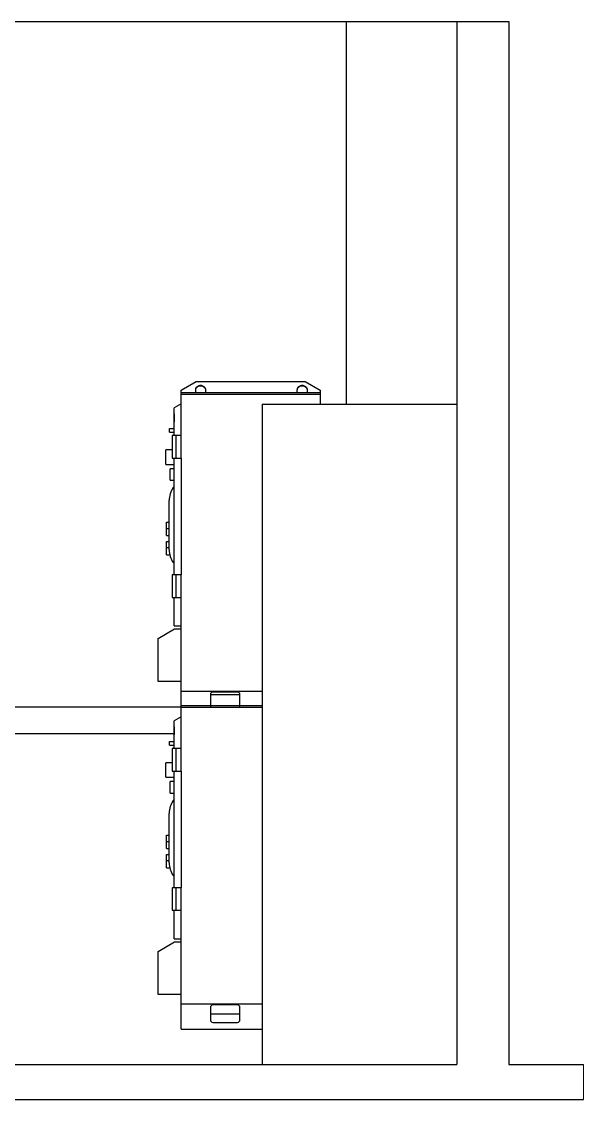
# Model space of a CAD drawing. Header units: millimetres. Extents: x 126 to 938, y 244 to 707.
# Drawn here: x 857.4 to 938.2, y 244.2 to 399.2 of the extents above; entities that cross this region are included whole.
import ezdxf

# ---------------------------------------------------------------- set-up
doc = ezdxf.new("R2010")
doc.units = ezdxf.units.MM

msp = doc.modelspace()

# ---------------------------------------------------------------- linework, layer by layer
at = {"color": 7, "linetype": 'Continuous', "lineweight": 25}
for p, q in [((660.26, 399.24), (904.1, 399.24)), ((904.1, 399.24), (904.1, 344.24)), ((904.1, 399.24), (919.98, 399.24)), ((919.98, 399.24), (919.98, 249.24)), ((919.98, 399.24), (927.48, 399.24)), ((927.48, 399.24), (927.48, 249.24)), ((880.37, 346.23), (882.55, 347.46)), ((882.55, 347.46), (898.18, 347.46)), ((898.18, 347.46), (900.37, 346.23)), ((880.37, 345.9), (880.37, 346.23)), ((880.37, 345.9), (882.42, 345.9)), ((880.37, 345.67), (880.37, 345.9)), ((880.37, 339.69), (880.37, 345.67)), ((880.37, 345.67), (900.37, 345.67)), ((882.42, 346.25), (882.42, 345.9)), ((882.42, 345.9), (883.92, 345.9)), ((883.92, 345.9), (883.92, 346.25)), ((883.92, 345.9), (897.02, 345.9)), ((897.02, 346.25), (897.02, 345.9)), ((897.02, 345.9), (898.52, 345.9)), ((898.52, 345.9), (898.52, 346.25)), ((898.52, 345.9), (900.37, 345.9)), ((900.37, 346.23), (900.37, 345.9)), ((900.37, 345.9), (900.37, 345.67)), ((900.37, 345.67), (900.37, 344.24)), ((880.37, 344.27), (879.37, 343.69)), ((892.04, 344.24), (892.04, 249.24)), ((892.04, 344.24), (919.98, 344.24)), ((879.36, 342.84), (879.37, 342.84)), ((879.36, 342.84), (879.36, 342.58)), ((879.36, 342.58), (879.37, 342.58)), ((879.36, 342.58), (879.36, 342.36)), ((879.37, 339.69), (879.37, 343.69)), ((879.36, 342.36), (879.37, 342.36)), ((879.36, 342.36), (879.36, 342.28)), ((879.36, 342.28), (879.37, 342.28)), ((879.36, 342.25), (879.36, 342.03)), ((879.36, 342.25), (879.37, 342.25)), ((879.36, 342.03), (879.37, 342.03)), ((879.36, 342.03), (879.36, 341.69)), ((879.36, 341.69), (879.37, 341.69)), ((878.72, 340.71), (879.37, 340.71)), ((878.72, 340.18), (878.72, 340.71)), ((878.72, 340.18), (879.37, 340.18)), ((879.09, 339.69), (879.09, 336.44)), ((879.64, 339.69), (879.09, 339.69)), ((879.64, 336.44), (879.64, 339.69)), ((880.37, 339.69), (879.64, 339.69)), ((880.37, 336.44), (880.37, 339.69)), ((879.09, 337.66), (878.17, 337.66)), ((878.17, 336.61), (878.17, 337.66)), ((878.17, 335.56), (878.17, 336.61)), ((879.09, 336.44), (879.64, 336.44)), ((879.37, 319.69), (879.37, 336.44)), ((879.64, 336.44), (880.37, 336.44)), ((880.37, 336.44), (880.37, 319.69)), ((878.17, 335.56), (879.37, 335.56)), ((879.37, 334.94), (878.79, 334.94)), ((878.79, 334.11), (878.79, 334.94)), ((878.79, 333.29), (878.79, 334.11)), ((878.79, 333.29), (879.37, 333.29)), ((879.37, 332.22), (879.23, 332.22)), ((878.66, 323.28), (878.66, 330.38)), ((878.27, 326.35), (878.27, 327.23)), ((878.27, 327.23), (878.66, 327.23)), ((878.27, 325.31), (878.27, 326.35)), ((878.27, 326.35), (878.66, 326.35)), ((878.27, 325.31), (878.66, 325.31)), ((878.27, 323.6), (878.27, 324.48)), ((878.27, 324.48), (878.66, 324.48)), ((878.27, 322.56), (878.27, 323.6)), ((878.27, 323.6), (878.66, 323.6)), ((878.27, 322.56), (878.74, 322.56)), ((879.23, 321.44), (879.37, 321.44)), ((879.09, 319.69), (879.09, 316.44)), ((879.64, 319.69), (879.09, 319.69)), ((879.64, 316.44), (879.64, 319.69)), ((880.37, 319.69), (879.64, 319.69)), ((880.37, 316.44), (880.37, 319.69)), ((879.09, 316.44), (879.64, 316.44)), ((879.37, 312.32), (879.37, 316.44)), ((879.64, 316.44), (880.37, 316.44)), ((880.37, 302.97), (880.37, 316.44)), ((877.05, 310.52), (879.42, 311.89)), ((879.37, 312.32), (880.37, 312.32)), ((879.42, 311.89), (880.37, 311.89)), ((877.05, 304.32), (877.05, 310.52)), ((880.37, 304.32), (877.05, 304.32)), ((880.37, 302.97), (892.04, 302.97)), ((880.37, 300.67), (880.37, 302.97)), ((884.57, 302.47), (884.57, 300.67)), ((884.57, 302.46), (888.82, 302.46)), ((888.47, 302.82), (884.92, 302.82)), ((888.82, 300.67), (888.82, 302.47)), ((880.37, 300.67), (880.37, 300.9)), ((880.37, 300.9), (882.42, 300.9)), ((882.42, 300.9), (883.92, 300.9)), ((883.92, 300.9), (892.04, 300.9)), ((880.37, 300.67), (854.79, 300.67)), ((880.37, 299.27), (879.37, 298.69)), ((880.37, 300.67), (892.04, 300.67)), ((880.37, 294.69), (880.37, 300.67)), ((879.36, 297.84), (879.36, 297.58)), ((879.36, 297.84), (879.37, 297.84)), ((879.37, 294.69), (879.37, 298.69)), ((854.96, 296.86), (879.36, 296.86)), ((879.36, 297.58), (879.37, 297.58)), ((879.36, 297.58), (879.36, 297.36)), ((879.36, 297.36), (879.37, 297.36)), ((879.36, 297.36), (879.36, 297.28)), ((879.36, 297.28), (879.37, 297.28)), ((879.36, 297.25), (879.37, 297.25)), ((879.36, 297.25), (879.36, 297.03)), ((879.36, 297.03), (879.37, 297.03)), ((879.36, 297.03), (879.36, 296.69)), ((879.36, 296.69), (879.37, 296.69)), ((878.72, 295.18), (878.72, 295.71)), ((878.72, 295.71), (879.37, 295.71)), ((878.72, 295.18), (879.37, 295.18)), ((879.09, 294.69), (879.09, 291.44)), ((879.64, 294.69), (879.09, 294.69)), ((879.64, 291.44), (879.64, 294.69)), ((880.37, 294.69), (879.64, 294.69)), ((880.37, 291.44), (880.37, 294.69)), ((879.09, 292.66), (878.17, 292.66)), ((878.17, 291.61), (878.17, 292.66)), ((878.17, 290.56), (878.17, 291.61)), ((879.09, 291.44), (879.64, 291.44)), ((879.37, 274.69), (879.37, 291.44)), ((879.64, 291.44), (880.37, 291.44)), ((880.37, 291.44), (880.37, 274.69)), ((878.17, 290.56), (879.37, 290.56)), ((879.37, 289.94), (878.79, 289.94)), ((878.79, 289.11), (878.79, 289.94)), ((878.79, 288.29), (878.79, 289.11)), ((878.79, 288.29), (879.37, 288.29)), ((879.37, 287.22), (879.23, 287.22)), ((878.66, 278.28), (878.66, 285.38)), ((878.27, 281.35), (878.27, 282.23)), ((878.27, 282.23), (878.66, 282.23)), ((878.27, 281.35), (878.66, 281.35)), ((878.27, 280.31), (878.27, 281.35)), ((878.27, 280.31), (878.66, 280.31)), ((878.27, 278.6), (878.27, 279.48)), ((878.27, 279.48), (878.66, 279.48)), ((878.27, 278.6), (878.66, 278.6)), ((878.27, 277.56), (878.27, 278.6)), ((878.27, 277.56), (878.74, 277.56)), ((879.23, 276.44), (879.37, 276.44)), ((879.09, 274.69), (879.09, 271.44)), ((879.64, 274.69), (879.09, 274.69)), ((879.64, 271.44), (879.64, 274.69)), ((880.37, 274.69), (879.64, 274.69)), ((880.37, 271.44), (880.37, 274.69)), ((879.09, 271.44), (879.64, 271.44)), ((879.37, 267.32), (879.37, 271.44)), ((879.64, 271.44), (880.37, 271.44)), ((880.37, 257.97), (880.37, 271.44)), ((877.05, 265.52), (879.42, 266.89)), ((879.37, 267.32), (880.37, 267.32)), ((879.42, 266.89), (880.37, 266.89)), ((877.05, 259.32), (877.05, 265.52)), ((880.37, 259.32), (877.05, 259.32)), ((880.37, 257.97), (892.04, 257.97)), ((880.37, 254.32), (880.37, 257.97)), ((884.57, 257.47), (884.57, 255.67)), ((888.47, 257.82), (884.92, 257.82)), ((888.82, 255.67), (888.82, 257.47)), ((884.57, 256.57), (888.82, 256.57)), ((880.37, 254.32), (892.04, 254.32)), ((884.92, 255.32), (888.47, 255.32)), ((636.79, 249.24), (919.98, 249.24)), ((927.48, 249.24), (938.19, 249.24)), ((636.79, 244.24), (938.19, 244.24))]:
    msp.add_line(p, q, dxfattribs=at)
at = {"color": 7, "linetype": 'Continuous', "lineweight": 18}
msp.add_line((938.19, 244.24), (938.19, 249.24), dxfattribs=at)
at = {"color": 7, "linetype": 'Continuous', "lineweight": 25, "flags": 128}
for points in [[(883.92, 346.25), (883.91, 346.35), (883.88, 346.45), (883.84, 346.55), (883.78, 346.63), (883.7, 346.71), (883.61, 346.78), (883.51, 346.83), (883.4, 346.87), (883.29, 346.89), (883.17, 346.9), (883.05, 346.89), (882.94, 346.87), (882.83, 346.83), (882.73, 346.78), (882.64, 346.71), (882.56, 346.63), (882.5, 346.55), (882.46, 346.45), (882.43, 346.35), (882.42, 346.25)], [(883.92, 346.18), (883.91, 346.28), (883.88, 346.38), (883.84, 346.47), (883.78, 346.56), (883.7, 346.63), (883.61, 346.7), (883.51, 346.75), (883.4, 346.79), (883.29, 346.82), (883.17, 346.83), (883.05, 346.82), (882.94, 346.79), (882.83, 346.75), (882.73, 346.7), (882.64, 346.63), (882.56, 346.56), (882.5, 346.47), (882.46, 346.38), (882.43, 346.28), (882.42, 346.18)], [(898.52, 346.25), (898.51, 346.35), (898.48, 346.45), (898.44, 346.55), (898.38, 346.63), (898.3, 346.71), (898.21, 346.78), (898.11, 346.83), (898, 346.87), (897.89, 346.89), (897.77, 346.9), (897.65, 346.89), (897.54, 346.87), (897.43, 346.83), (897.33, 346.78), (897.24, 346.71), (897.16, 346.63), (897.1, 346.55), (897.06, 346.45), (897.03, 346.35), (897.02, 346.25)], [(898.52, 346.18), (898.51, 346.28), (898.48, 346.38), (898.44, 346.47), (898.38, 346.56), (898.3, 346.63), (898.21, 346.7), (898.11, 346.75), (898, 346.79), (897.89, 346.82), (897.77, 346.83), (897.65, 346.82), (897.54, 346.79), (897.43, 346.75), (897.33, 346.7), (897.24, 346.63), (897.16, 346.56), (897.1, 346.47), (897.06, 346.38), (897.03, 346.28), (897.02, 346.18)]]:
    msp.add_lwpolyline(points, dxfattribs=at)
at = {"color": 7, "linetype": 'Continuous', "lineweight": 25}
for centre, radius, start, end in [((881.91, 330.38), 3.25, 145.6267, 180.0003), ((881.91, 323.28), 3.25, 179.9997, 214.3733), ((884.92, 302.47), 0.35, 89.999, 180.0013), ((888.47, 302.47), 0.35, 0.002, 89.9977), ((881.91, 285.38), 3.25, 145.6267, 180.0003), ((881.91, 278.28), 3.25, 179.9997, 214.3733), ((884.92, 257.47), 0.35, 89.9994, 180.0016), ((888.47, 257.47), 0.35, 0.0017, 89.9973), ((884.92, 255.67), 0.35, 179.9994, 270.0006), ((888.47, 255.67), 0.35, 270.0027, 359.9973)]:
    msp.add_arc(centre, radius, start, end, dxfattribs=at)

doc.saveas('drawing.dxf')
